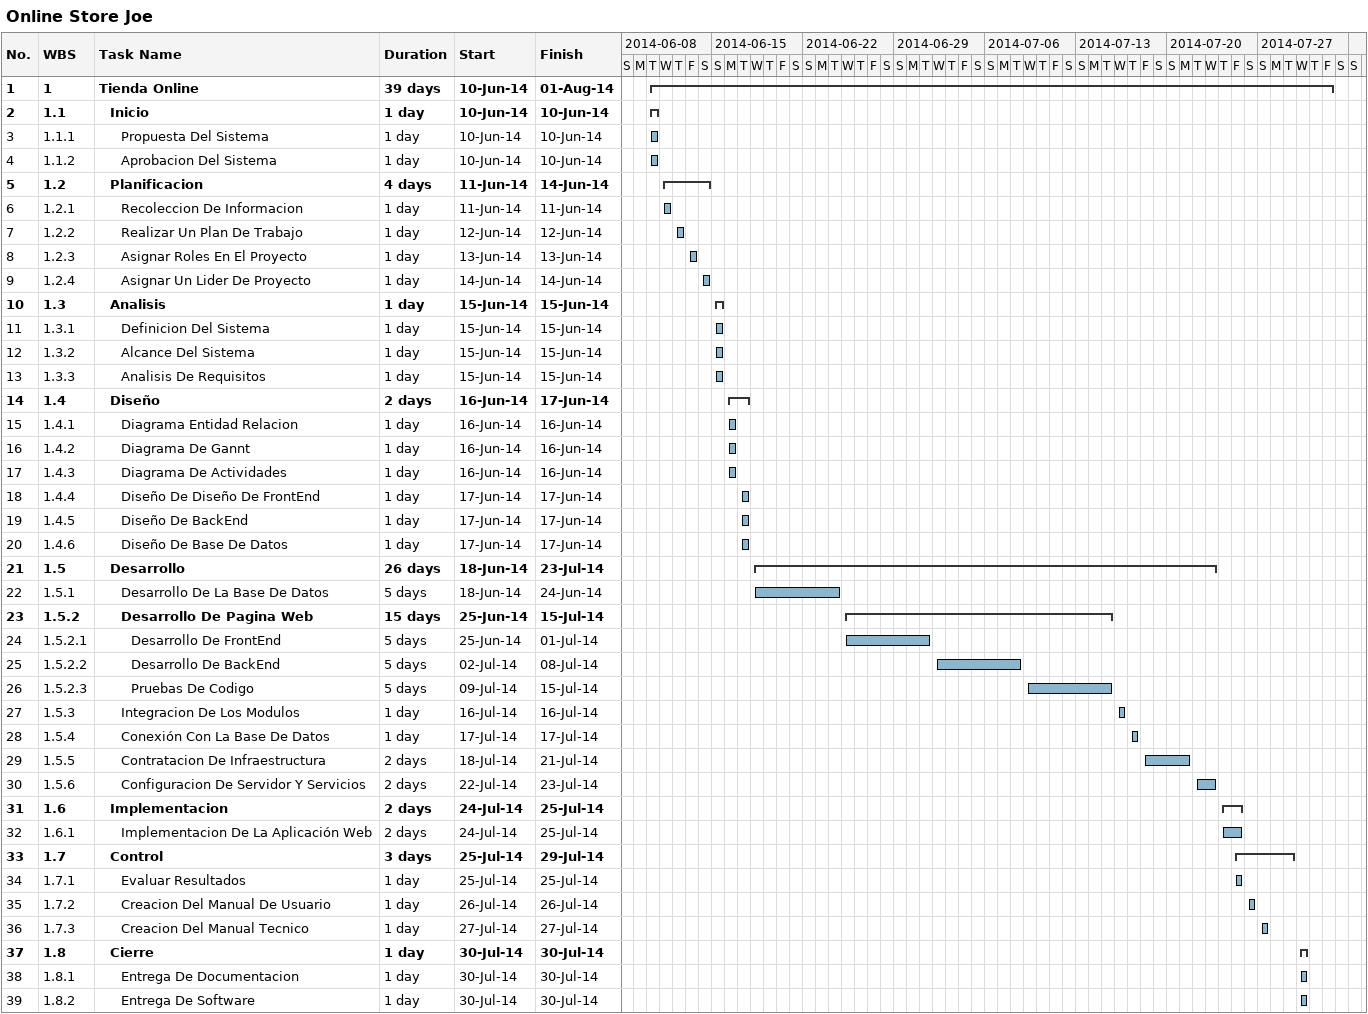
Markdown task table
Online Store Joe

| ID | WBS | Task | Duration | Start | Finish |
|---|---|---|---|---|---|
| 1 | 1 | **Tienda Online** | 39d | 2014-06-10 | 2014-08-01 |
| 2 | 1.1 | **Inicio** | 1d | 2014-06-10 | 2014-06-10 |
| 3 | 1.1.1 | Propuesta Del Sistema | 1d | 2014-06-10 | 2014-06-10 |
| 4 | 1.1.2 | Aprobacion Del Sistema | 1d | 2014-06-10 | 2014-06-10 |
| 5 | 1.2 | **Planificacion** | 4d | 2014-06-11 | 2014-06-14 |
| 6 | 1.2.1 | Recoleccion De Informacion | 1d | 2014-06-11 | 2014-06-11 |
| 7 | 1.2.2 | Realizar Un Plan De Trabajo | 1d | 2014-06-12 | 2014-06-12 |
| 8 | 1.2.3 | Asignar Roles En El Proyecto | 1d | 2014-06-13 | 2014-06-13 |
| 9 | 1.2.4 | Asignar Un Lider De Proyecto | 1d | 2014-06-14 | 2014-06-14 |
| 10 | 1.3 | **Analisis** | 1d | 2014-06-15 | 2014-06-15 |
| 11 | 1.3.1 | Definicion Del Sistema | 1d | 2014-06-15 | 2014-06-15 |
| 12 | 1.3.2 | Alcance Del Sistema | 1d | 2014-06-15 | 2014-06-15 |
| 13 | 1.3.3 | Analisis De Requisitos | 1d | 2014-06-15 | 2014-06-15 |
| 14 | 1.4 | **Diseño** | 2d | 2014-06-16 | 2014-06-17 |
| 15 | 1.4.1 | Diagrama Entidad Relacion | 1d | 2014-06-16 | 2014-06-16 |
| 16 | 1.4.2 | Diagrama De Gannt | 1d | 2014-06-16 | 2014-06-16 |
| 17 | 1.4.3 | Diagrama De Actividades | 1d | 2014-06-16 | 2014-06-16 |
| 18 | 1.4.4 | Diseño De Diseño De FrontEnd | 1d | 2014-06-17 | 2014-06-17 |
| 19 | 1.4.5 | Diseño De BackEnd | 1d | 2014-06-17 | 2014-06-17 |
| 20 | 1.4.6 | Diseño De Base De Datos | 1d | 2014-06-17 | 2014-06-17 |
| 21 | 1.5 | **Desarrollo** | 26d | 2014-06-18 | 2014-07-23 |
| 22 | 1.5.1 | Desarrollo De La Base De Datos | 5d | 2014-06-18 | 2014-06-24 |
| 23 | 1.5.2 | **Desarrollo De Pagina Web** | 15d | 2014-06-25 | 2014-07-15 |
| 24 | 1.5.2.1 | Desarrollo De FrontEnd | 5d | 2014-06-25 | 2014-07-01 |
| 25 | 1.5.2.2 | Desarrollo De BackEnd | 5d | 2014-07-02 | 2014-07-08 |
| 26 | 1.5.2.3 | Pruebas De Codigo | 5d | 2014-07-09 | 2014-07-15 |
| 27 | 1.5.3 | Integracion De Los Modulos | 1d | 2014-07-16 | 2014-07-16 |
| 28 | 1.5.4 | Conexión Con La Base De Datos | 1d | 2014-07-17 | 2014-07-17 |
| 29 | 1.5.5 | Contratacion De Infraestructura | 2d | 2014-07-18 | 2014-07-21 |
| 30 | 1.5.6 | Configuracion De Servidor Y Servicios | 2d | 2014-07-22 | 2014-07-23 |
| 31 | 1.6 | **Implementacion** | 2d | 2014-07-24 | 2014-07-25 |
| 32 | 1.6.1 | Implementacion De La Aplicación Web | 2d | 2014-07-24 | 2014-07-25 |
| 33 | 1.7 | **Control** | 3d | 2014-07-25 | 2014-07-29 |
| 34 | 1.7.1 | Evaluar Resultados | 1d | 2014-07-25 | 2014-07-25 |
| 35 | 1.7.2 | Creacion Del Manual De Usuario | 1d | 2014-07-26 | 2014-07-26 |
| 36 | 1.7.3 | Creacion Del Manual Tecnico | 1d | 2014-07-27 | 2014-07-27 |
| 37 | 1.8 | **Cierre** | 1d | 2014-07-30 | 2014-07-30 |
| 38 | 1.8.1 | Entrega De Documentacion | 1d | 2014-07-30 | 2014-07-30 |
| 39 | 1.8.2 | Entrega De Software | 1d | 2014-07-30 | 2014-07-30 |
